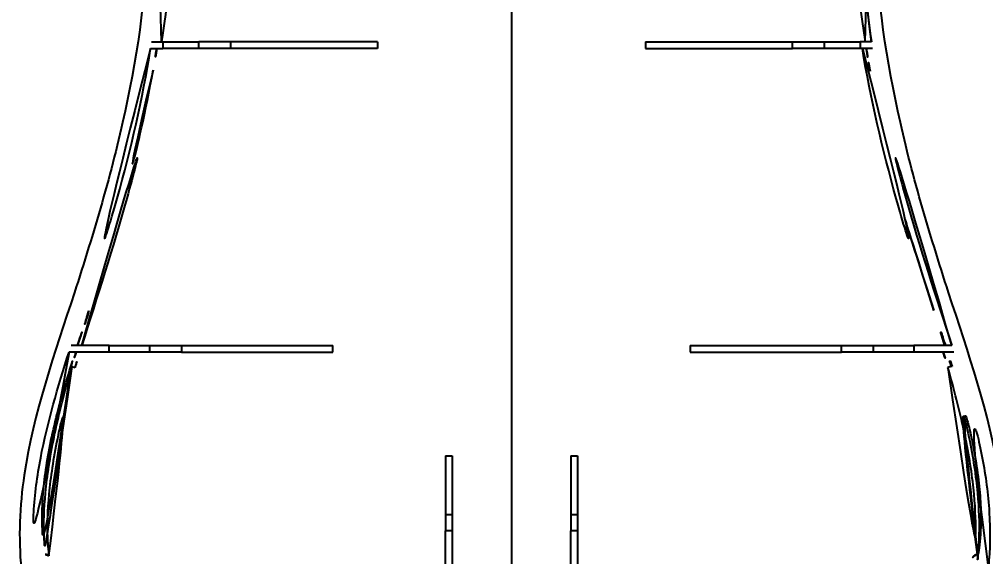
# Model space of a CAD drawing. Extents: x 16296660632 to 16296681399, y -37409619871 to -37409615168.
# Drawn here: x 16296681120.2 to 16296681189.4, y -37409615441.1 to -37409615402.6 of the extents above; entities that cross this region are included whole.
import ezdxf

# ---------------------------------------------------------------- set-up
doc = ezdxf.new("R2010")
doc.units = 0
doc.header["$LTSCALE"] = 10
doc.header["$MEASUREMENT"] = 0
doc.header["$PDMODE"] = 3
doc.header["$PDSIZE"] = -10
doc.layers.get('0').update_dxf_attribs({"linetype": 'CONTINUOUS'})
doc.layers.get('DEFPOINTS').update_dxf_attribs({"linetype": 'CONTINUOUS'})
doc.layers.add('1', color=7, linetype='CONTINUOUS')
doc.layers.add('2', color=2, linetype='CONTINUOUS')
doc.styles.add('Daelim Dimension', font='')
doc.styles.get('Daelim Dimension').set_extended_font_data('NanumGothic')
doc.dimstyles.new('DEFAULT', dxfattribs={"dimscale": 2, "dimtxt": 2, "dimasz": 2, "dimexe": 0, "dimexo": 2, "dimgap": 1, "dimtad": 1, "dimdec": 1, "dimzin": 9, "dimdsep": 46, "dimtxsty": 'Daelim Dimension', "dimcen": 0.5, "dimclrd": 252, "dimclre": 252, "dimclrt": 3, "dimadec": 1, "dimazin": 0, "dimtfac": 1, "dimtdec": 1, "dimtix": 1, "dimtmove": 0, "dimatfit": 3, "dimfxl": 1, "dimtolj": 1, "dimtzin": 1, "dimlwd": 9, "dimlwe": 9, "dimarcsym": 0})

# ---------------------------------------------------------------- blocks, each defined once
blk = doc.blocks.new('*D4')
at = {"color": 5, "lineweight": 9, "transparency": 16777216}
for p, q in [((16296681182.11304, -37409615372.08524), (16296681223.47042, -37409615372.08524)), ((16296681223.47042, -37409615376.08524), (16296681223.47042, -37409615454.48524)), ((16296681166.11304, -37409615458.48524), (16296681223.47042, -37409615458.48524))]:
    blk.add_line(p, q, dxfattribs=at)
at = {"color": 5, "transparency": 16777216}
for points in [[(16296681222.80375, -37409615376.08524), (16296681224.13708, -37409615376.08524), (16296681223.47042, -37409615372.08524)], [(16296681222.80375, -37409615454.48524), (16296681224.13708, -37409615454.48524), (16296681223.47042, -37409615458.48524)]]:
    blk.add_solid(points, dxfattribs=at)
at = {"layer": 'DEFPOINTS', "color": 0, "transparency": 16777216}
for p in [(16296681178.11304, -37409615372.08524), (16296681162.11304, -37409615458.48524), (16296681223.47042, -37409615458.48524)]:
    blk.add_point(p, dxfattribs=at)
at = {"color": 7, "transparency": 16777216, "insert": (16296681216.04839, -37409615415.28524), "char_height": 10, "attachment_point": 5, "rotation": 90, "style": 'Daelim Dimension'}
blk.add_mtext('\\A1;270', dxfattribs=at)

msp = doc.modelspace()

# ---------------------------------------------------------------- linework, layer by layer
at = {"layer": '1', "color": 7, "linetype": 'Continuous'}
for p, q in [((16296681129.631189, -37409615404.645241), (16296681130.511881, -37409615404.645241)), ((16296681129.7041, -37409615404.165237), (16296681130.511881, -37409615404.165237)), ((16296681130.511881, -37409615404.165237), (16296681133.094629, -37409615404.165237)), ((16296681130.511881, -37409615404.165237), (16296681130.511881, -37409615404.645241)), ((16296681133.094629, -37409615404.645241), (16296681130.511881, -37409615404.645241)), ((16296681135.35737, -37409615404.165237), (16296681133.094629, -37409615404.165237)), ((16296681133.094629, -37409615404.645241), (16296681133.094629, -37409615404.165237)), ((16296681135.35737, -37409615404.645241), (16296681133.094629, -37409615404.645241)), ((16296681145.87188, -37409615404.165237), (16296681135.35737, -37409615404.165237)), ((16296681135.35737, -37409615404.165237), (16296681135.35737, -37409615404.645241)), ((16296681145.87188, -37409615404.645241), (16296681135.35737, -37409615404.645241)), ((16296681145.87188, -37409615404.165237), (16296681145.87188, -37409615404.645241)), ((16296681165.07188, -37409615404.165237), (16296681165.07188, -37409615404.645241)), ((16296681165.07188, -37409615404.165237), (16296681175.586399, -37409615404.165237)), ((16296681165.07188, -37409615404.645241), (16296681175.586399, -37409615404.645241)), ((16296681175.586399, -37409615404.165237), (16296681177.84914, -37409615404.165237)), ((16296681175.586399, -37409615404.645241), (16296681175.586399, -37409615404.165237)), ((16296681177.84914, -37409615404.645241), (16296681175.586399, -37409615404.645241)), ((16296681177.84914, -37409615404.165237), (16296681177.84914, -37409615404.645241)), ((16296681177.84914, -37409615404.165237), (16296681180.431881, -37409615404.165237)), ((16296681180.431881, -37409615404.645241), (16296681177.84914, -37409615404.645241)), ((16296681180.431881, -37409615404.165237), (16296681180.431881, -37409615404.645241)), ((16296681181.23967, -37409615404.165237), (16296681180.431881, -37409615404.165237)), ((16296681181.31258, -37409615404.645241), (16296681180.431881, -37409615404.645241)), ((16296681126.671881, -37409615425.92524), (16296681123.951191, -37409615425.92524)), ((16296681126.671881, -37409615425.92524), (16296681129.574631, -37409615425.92524)), ((16296681126.671881, -37409615426.405243), (16296681126.671881, -37409615425.92524)), ((16296681129.574631, -37409615425.92524), (16296681131.83737, -37409615425.92524)), ((16296681129.574631, -37409615426.405243), (16296681129.574631, -37409615425.92524)), ((16296681131.83737, -37409615425.92524), (16296681131.83737, -37409615426.405243)), ((16296681131.83737, -37409615425.92524), (16296681142.671881, -37409615425.92524)), ((16296681142.671881, -37409615426.405243), (16296681142.671881, -37409615425.92524)), ((16296681168.271879, -37409615425.92524), (16296681168.271879, -37409615426.405243)), ((16296681168.271879, -37409615425.92524), (16296681179.1064, -37409615425.92524)), ((16296681179.1064, -37409615425.92524), (16296681181.369141, -37409615425.92524)), ((16296681179.1064, -37409615426.405243), (16296681179.1064, -37409615425.92524)), ((16296681181.369141, -37409615425.92524), (16296681181.369141, -37409615426.405243)), ((16296681181.369141, -37409615425.92524), (16296681184.271879, -37409615425.92524)), ((16296681184.271879, -37409615425.92524), (16296681184.271879, -37409615426.405243)), ((16296681186.99258, -37409615425.92524), (16296681184.271879, -37409615425.92524)), ((16296681126.671881, -37409615426.405243), (16296681123.79652, -37409615426.405243)), ((16296681129.574631, -37409615426.405243), (16296681126.671881, -37409615426.405243)), ((16296681131.83737, -37409615426.405243), (16296681129.574631, -37409615426.405243)), ((16296681131.83737, -37409615426.405243), (16296681142.671881, -37409615426.405243)), ((16296681168.271879, -37409615426.405243), (16296681179.1064, -37409615426.405243)), ((16296681181.369141, -37409615426.405243), (16296681179.1064, -37409615426.405243)), ((16296681184.271879, -37409615426.405243), (16296681181.369141, -37409615426.405243)), ((16296681187.14724, -37409615426.405243), (16296681184.271879, -37409615426.405243)), ((16296681123.990681, -37409615427.445236), (16296681123.92449, -37409615427.445236)), ((16296681123.990681, -37409615427.445236), (16296681124.230471, -37409615427.511879)), ((16296681186.95314, -37409615427.445236), (16296681186.713511, -37409615427.512657)), ((16296681187.019279, -37409615427.445236), (16296681186.95314, -37409615427.445236)), ((16296681150.751881, -37409615433.845238), (16296681151.23188, -37409615433.845238)), ((16296681150.751881, -37409615433.845238), (16296681150.751881, -37409615438.028976)), ((16296681151.23188, -37409615433.845238), (16296681151.23188, -37409615438.028976)), ((16296681159.71188, -37409615433.845238), (16296681160.191879, -37409615433.845238)), ((16296681159.71188, -37409615433.845238), (16296681159.71188, -37409615438.028976)), ((16296681160.191879, -37409615433.845238), (16296681160.191879, -37409615438.028976)), ((16296681150.751881, -37409615438.028976), (16296681150.751881, -37409615439.217422)), ((16296681150.751881, -37409615438.028976), (16296681151.23188, -37409615438.028976)), ((16296681151.23188, -37409615438.028976), (16296681151.23188, -37409615439.217422)), ((16296681159.71188, -37409615438.028976), (16296681159.71188, -37409615439.217422)), ((16296681159.71188, -37409615438.028976), (16296681160.191879, -37409615438.028976)), ((16296681160.191879, -37409615438.028976), (16296681160.191879, -37409615439.217422)), ((16296681151.23188, -37409615439.217422), (16296681150.751881, -37409615439.217422)), ((16296681150.751881, -37409615447.445236), (16296681150.751881, -37409615439.217422)), ((16296681151.23188, -37409615439.217422), (16296681151.23188, -37409615447.445236)), ((16296681160.191879, -37409615439.217422), (16296681159.71188, -37409615439.217422)), ((16296681159.71188, -37409615447.445236), (16296681159.71188, -37409615439.217422)), ((16296681160.191879, -37409615439.217422), (16296681160.191879, -37409615447.445236)), ((16296681122.11492, -37409615440.900467), (16296681122.07736, -37409615440.900467)), ((16296681188.866409, -37409615440.900467), (16296681188.82864, -37409615440.900467))]:
    msp.add_line(p, q, dxfattribs=at)
for points, knots in [([(16296681130.42424, -37409615404.165237), (16296681130.95289, -37409615400.718231), (16296681131.24275, -37409615397.260338), (16296681131.07696, -37409615392.046089), (16296681130.91407, -37409615390.290703), (16296681130.26325, -37409615386.877487), (16296681129.779409, -37409615385.210922), (16296681129.054609, -37409615383.60524)], [0, 0, 0, 0, 0.5, 0.5, 0.75, 0.75, 1, 1, 1, 1]), ([(16296681180.782169, -37409615404.165237), (16296681180.514669, -37409615402.446342), (16296681180.30928, -37409615400.717194), (16296681180.05357, -37409615397.233307), (16296681179.999689, -37409615395.474297), (16296681180.114269, -37409615391.971413), (16296681180.28347, -37409615390.213432), (16296681180.94935, -37409615386.821091), (16296681181.442459, -37409615385.175987), (16296681182.16872, -37409615383.60524)], [0, 0, 0, 0, 0.25, 0.25, 0.5, 0.5, 0.75, 0.75, 1, 1, 1, 1]), ([(16296681129.42614, -37409615394.485237), (16296681129.43347, -37409615394.897728), (16296681129.43499, -37409615395.310387), (16296681129.392851, -37409615400.231354), (16296681128.77042, -37409615404.72757), (16296681127.336361, -37409615411.345291), (16296681126.77532, -37409615413.526894), (16296681125.54553, -37409615417.847427), (16296681124.87603, -37409615419.991127), (16296681122.78105, -37409615426.445099), (16296681121.2393, -37409615430.782913), (16296681120.41968, -37409615436.328323), (16296681120.311211, -37409615437.44355), (16296681120.23752, -37409615439.688263), (16296681120.27142, -37409615440.817963), (16296681120.57608, -37409615444.194847), (16296681121.0555, -37409615446.430023), (16296681122.60854, -37409615450.688797), (16296681123.695049, -37409615452.708473), (16296681126.35132, -37409615456.40374), (16296681127.91778, -37409615458.080353), (16296681131.245741, -37409615460.870117), (16296681132.985861, -37409615462.016327), (16296681134.831881, -37409615462.98468)], [0, 0, 0, 0, 0.016472801, 0.016472801, 0.196467094, 0.196467094, 0.28646424, 0.28646424, 0.376461386, 0.376461386, 0.556455678, 0.556455678, 0.601454252, 0.601454252, 0.646452825, 0.646452825, 0.736449971, 0.736449971, 0.826447117, 0.826447117, 0.916444263, 0.916444263, 1, 1, 1, 1]), ([(16296681176.111879, -37409615462.98468), (16296681177.957899, -37409615462.016327), (16296681179.698021, -37409615460.870117), (16296681183.02598, -37409615458.080353), (16296681184.59244, -37409615456.40374), (16296681187.24872, -37409615452.708473), (16296681188.33523, -37409615450.688797), (16296681189.888269, -37409615446.430023), (16296681190.367689, -37409615444.194847), (16296681190.67235, -37409615440.817963), (16296681190.70624, -37409615439.688263), (16296681190.632561, -37409615437.44355), (16296681190.52409, -37409615436.328323), (16296681189.70447, -37409615430.782913), (16296681188.16271, -37409615426.445099), (16296681186.06773, -37409615419.991127), (16296681185.39823, -37409615417.847427), (16296681184.168449, -37409615413.526894), (16296681183.60741, -37409615411.345291), (16296681182.173349, -37409615404.72757), (16296681181.55092, -37409615400.231354), (16296681181.50878, -37409615395.310387), (16296681181.51029, -37409615394.897728), (16296681181.51763, -37409615394.485237)], [0, 0, 0, 0, 0.083555737, 0.083555737, 0.173552883, 0.173552883, 0.263550029, 0.263550029, 0.353547175, 0.353547175, 0.398545748, 0.398545748, 0.443544322, 0.443544322, 0.623538614, 0.623538614, 0.71353576, 0.71353576, 0.803532906, 0.803532906, 0.983527199, 0.983527199, 1, 1, 1, 1]), ([(16296681129.631189, -37409615404.645241), (16296681129.068821, -37409615408.265793), (16296681128.23007, -37409615411.86084), (16296681126.250019, -37409615418.935959), (16296681125.083549, -37409615422.42601), (16296681123.951191, -37409615425.92524)], [0, 0, 0, 0, 0.5, 0.5, 1, 1, 1, 1]), ([(16296681180.594589, -37409615404.645241), (16296681181.17487, -37409615408.271873), (16296681182.028851, -37409615411.854446), (16296681183.99777, -37409615418.926163), (16296681185.136259, -37409615422.418877), (16296681186.228861, -37409615425.92524)], [0, 0, 0, 0, 0.5, 0.5, 1, 1, 1, 1]), ([(16296681124.7157, -37409615425.92524), (16296681125.812731, -37409615422.419922), (16296681126.946831, -37409615418.924797), (16296681128.91465, -37409615411.855148), (16296681129.765841, -37409615408.284821), (16296681130.34898, -37409615404.645241)], [0, 0, 0, 0, 0.5, 0.5, 1, 1, 1, 1]), ([(16296681186.99258, -37409615425.92524), (16296681185.85787, -37409615422.418762), (16296681184.68873, -37409615418.919861), (16296681182.709629, -37409615411.844513), (16296681181.87616, -37409615408.273598), (16296681181.31258, -37409615404.645241)], [0, 0, 0, 0, 0.5, 0.5, 1, 1, 1, 1]), ([(16296681123.79652, -37409615426.405243), (16296681122.99666, -37409615428.899353), (16296681122.251249, -37409615431.408119), (16296681121.52227, -37409615435.276062), (16296681121.344721, -37409615436.592819), (16296681121.18837, -37409615439.215446), (16296681121.210819, -37409615440.522163), (16296681121.32674, -37409615441.824577)], [0, 0, 0, 0, 0.5, 0.5, 0.75, 0.75, 1, 1, 1, 1]), ([(16296681123.92449, -37409615427.445236), (16296681123.448709, -37409615428.964043), (16296681123.022551, -37409615430.458588), (16296681122.345301, -37409615433.399696), (16296681122.115101, -37409615434.765297), (16296681121.863701, -37409615437.249992), (16296681121.848579, -37409615438.303726), (16296681121.92239, -37409615439.974876), (16296681122.00425, -37409615440.567787), (16296681122.07736, -37409615440.900467)], [0, 0, 0, 0, 0.25, 0.25, 0.5, 0.5, 0.75, 0.75, 1, 1, 1, 1]), ([(16296681123.990681, -37409615427.445236), (16296681123.555889, -37409615428.974052), (16296681123.16041, -37409615430.472214), (16296681122.528761, -37409615433.418289), (16296681122.296181, -37409615434.778267), (16296681122.02655, -37409615437.258888), (16296681121.988331, -37409615438.306923), (16296681122.00491, -37409615439.560242), (16296681122.023621, -37409615439.914787), (16296681122.06881, -37409615440.501511), (16296681122.08902, -37409615440.735008), (16296681122.11492, -37409615440.900467)], [0, 0, 0, 0, 0.25, 0.25, 0.5, 0.5, 0.75, 0.75, 0.875, 0.875, 1, 1, 1, 1]), ([(16296681186.713511, -37409615427.512657), (16296681187.15386, -37409615429.048592), (16296681187.55122, -37409615430.592407), (16296681188.18243, -37409615433.510338), (16296681188.415211, -37409615434.913712), (16296681188.67523, -37409615437.359482), (16296681188.71628, -37409615438.43116), (16296681188.69832, -37409615440.081596), (16296681188.64193, -37409615440.681938), (16296681188.589239, -37409615441.009552)], [0, 0, 0, 0, 0.25, 0.25, 0.5, 0.5, 0.75, 0.75, 1, 1, 1, 1]), ([(16296681189.617029, -37409615441.824577), (16296681189.73317, -37409615440.519676), (16296681189.75569, -37409615439.20816), (16296681189.596991, -37409615436.570709), (16296681189.419001, -37409615435.260483), (16296681188.69051, -37409615431.402184), (16296681187.946251, -37409615428.896652), (16296681187.14724, -37409615426.405243)], [0, 0, 0, 0, 0.25, 0.25, 0.5, 0.5, 1, 1, 1, 1]), ([(16296681122.354309, -37409615441.009537), (16296681122.327551, -37409615440.843819), (16296681122.30722, -37409615440.609901), (16296681122.26231, -37409615440.023491), (16296681122.24371, -37409615439.669403), (16296681122.227011, -37409615438.419418), (16296681122.2654, -37409615437.366997), (16296681122.533569, -37409615434.891838), (16296681122.765791, -37409615433.524399), (16296681123.38847, -37409615430.597473), (16296681123.79541, -37409615429.048843), (16296681124.230471, -37409615427.511879)], [0, 0, 0, 0, 0.125, 0.125, 0.25, 0.25, 0.5, 0.5, 0.75, 0.75, 1, 1, 1, 1]), ([(16296681188.82864, -37409615440.900467), (16296681188.87966, -37409615440.573036), (16296681188.93709, -37409615439.97229), (16296681188.955009, -37409615438.323151), (16296681188.91398, -37409615437.253052), (16296681188.65419, -37409615434.812943), (16296681188.4209, -37409615433.414284), (16296681187.789141, -37409615430.509033), (16296681187.392811, -37409615428.972252), (16296681186.95314, -37409615427.445236)], [0, 0, 0, 0, 0.25, 0.25, 0.5, 0.5, 0.75, 0.75, 1, 1, 1, 1]), ([(16296681188.866409, -37409615440.900467), (16296681188.939131, -37409615440.569603), (16296681189.021179, -37409615439.975166), (16296681189.07658, -37409615438.727142), (16296681189.082609, -37409615438.257912), (16296681189.05341, -37409615437.214844), (16296681189.017481, -37409615436.633926), (16296681188.893391, -37409615435.402519), (16296681188.805799, -37409615434.752892), (16296681188.57481, -37409615433.388687), (16296681188.42963, -37409615432.667259), (16296681187.926729, -37409615430.481056), (16296681187.49515, -37409615428.964333), (16296681187.019279, -37409615427.445236)], [0, 0, 0, 0, 0.25, 0.25, 0.375, 0.375, 0.5, 0.5, 0.625, 0.625, 0.75, 0.75, 1, 1, 1, 1]), ([(16296681122.11492, -37409615440.900467), (16296681122.15028, -37409615440.900467), (16296681122.186119, -37409615440.906631), (16296681122.252819, -37409615440.930099), (16296681122.28458, -37409615440.947701), (16296681122.327419, -37409615440.981651), (16296681122.34153, -37409615440.995064), (16296681122.354309, -37409615441.009537)], [0, 0, 0, 0, 0.393721446, 0.393721446, 0.787095794, 0.787095794, 1, 1, 1, 1]), ([(16296681188.589239, -37409615441.009552), (16296681188.61322, -37409615440.982368), (16296681188.64216, -37409615440.958893), (16296681188.705391, -37409615440.923393), (16296681188.74057, -37409615440.910896), (16296681188.793591, -37409615440.901947), (16296681188.81115, -37409615440.900467), (16296681188.82864, -37409615440.900467)], [0, 0, 0, 0, 0.403448005, 0.403448005, 0.807353477, 0.807353477, 1, 1, 1, 1])]:
    msp.add_open_spline(points, degree=3, knots=knots, dxfattribs=at)
for points in [[(16296681181.23967, -37409615404.165237), (16296681180.76663, -37409615400.978607), (16296681180.500589, -37409615397.720253), (16296681180.55689, -37409615394.485237)], [(16296681130.072269, -37409615404.645241), (16296681129.99205, -37409615405.16481), (16296681129.9063, -37409615405.68309), (16296681129.81538, -37409615406.200172)], [(16296681130.085051, -37409615404.645241), (16296681130.00065, -37409615405.16404), (16296681129.910629, -37409615405.682327), (16296681129.81538, -37409615406.200172)], [(16296681180.87149, -37409615404.645241), (16296681180.955, -37409615405.186096), (16296681181.044559, -37409615405.725929), (16296681181.13978, -37409615406.264771)], [(16296681181.13978, -37409615406.264771), (16296681181.040279, -37409615405.725883), (16296681180.946381, -37409615405.18605), (16296681180.858521, -37409615404.645241)], [(16296681129.81538, -37409615406.200172), (16296681128.783859, -37409615412.066521), (16296681127.07575, -37409615417.784523), (16296681125.22245, -37409615423.442307)], [(16296681185.716921, -37409615423.428879), (16296681183.871059, -37409615417.793297), (16296681182.1719, -37409615412.10585), (16296681181.13978, -37409615406.264771)], [(16296681125.22245, -37409615423.442307), (16296681124.96279, -37409615424.269447), (16296681124.70446, -37409615425.096992), (16296681124.448429, -37409615425.92524)], [(16296681124.40974, -37409615425.92524), (16296681124.678221, -37409615425.096893), (16296681124.951361, -37409615424.269897), (16296681125.22245, -37409615423.442307)], [(16296681186.49596, -37409615425.92524), (16296681186.239811, -37409615425.092033), (16296681185.9783, -37409615424.260483), (16296681185.716921, -37409615423.428879)], [(16296681186.534031, -37409615425.92524), (16296681186.26408, -37409615425.092377), (16296681185.98945, -37409615424.260948), (16296681185.716921, -37409615423.428879)], [(16296681123.92449, -37409615427.445236), (16296681124.033211, -37409615427.098167), (16296681124.14348, -37409615426.751549), (16296681124.254789, -37409615426.405243)], [(16296681124.30031, -37409615426.405243), (16296681124.19389, -37409615426.750923), (16296681124.08757, -37409615427.096642), (16296681123.990681, -37409615427.445236)], [(16296681124.230471, -37409615427.511879), (16296681124.33547, -37409615427.140923), (16296681124.45088, -37409615426.77317), (16296681124.565701, -37409615426.405243)], [(16296681186.377781, -37409615426.405243), (16296681186.49159, -37409615426.773804), (16296681186.607201, -37409615427.141861), (16296681186.713511, -37409615427.512657)], [(16296681186.95314, -37409615427.445236), (16296681186.855129, -37409615427.096909), (16296681186.748171, -37409615426.75132), (16296681186.64282, -37409615426.405243)], [(16296681187.019279, -37409615427.445236), (16296681186.910549, -37409615427.09816), (16296681186.800289, -37409615426.751541), (16296681186.68898, -37409615426.405243)], [(16296681188.589239, -37409615441.009552), (16296681188.49988, -37409615441.11087), (16296681188.41077, -37409615441.21241), (16296681188.32188, -37409615441.31414)], [(16296681188.866409, -37409615440.900467), (16296681188.84902, -37409615441.208893), (16296681188.826191, -37409615441.51693), (16296681188.797951, -37409615441.824577)]]:
    msp.add_open_spline(points, degree=3, dxfattribs=at)
at = {"layer": '2', "color": 1}
msp.add_line((16296681155.47184, -37409615294.117798), (16296681155.47184, -37409615483.033028), dxfattribs=at)

# ---------------------------------------------------------------- dimensions: what is measured, and where the dimension line sits
at = {"color": 5}
dim = msp.add_linear_dim(base=(16296681223.470421, -37409615458.485237), p1=(16296681178.113041, -37409615372.085243), p2=(16296681162.113041, -37409615458.485237), angle=90, text='270', dimstyle='DEFAULT', override={"dimtxt": 5, "dimclrd": 5, "dimclre": 5, "dimclrt": 7}, dxfattribs=at)
dim.commit()
dim.dimension.update_dxf_attribs({"geometry": '*D4', "text_midpoint": (16296681223.470421, -37409615415.28524), "dimtype": 160})

doc.saveas('drawing.dxf')
